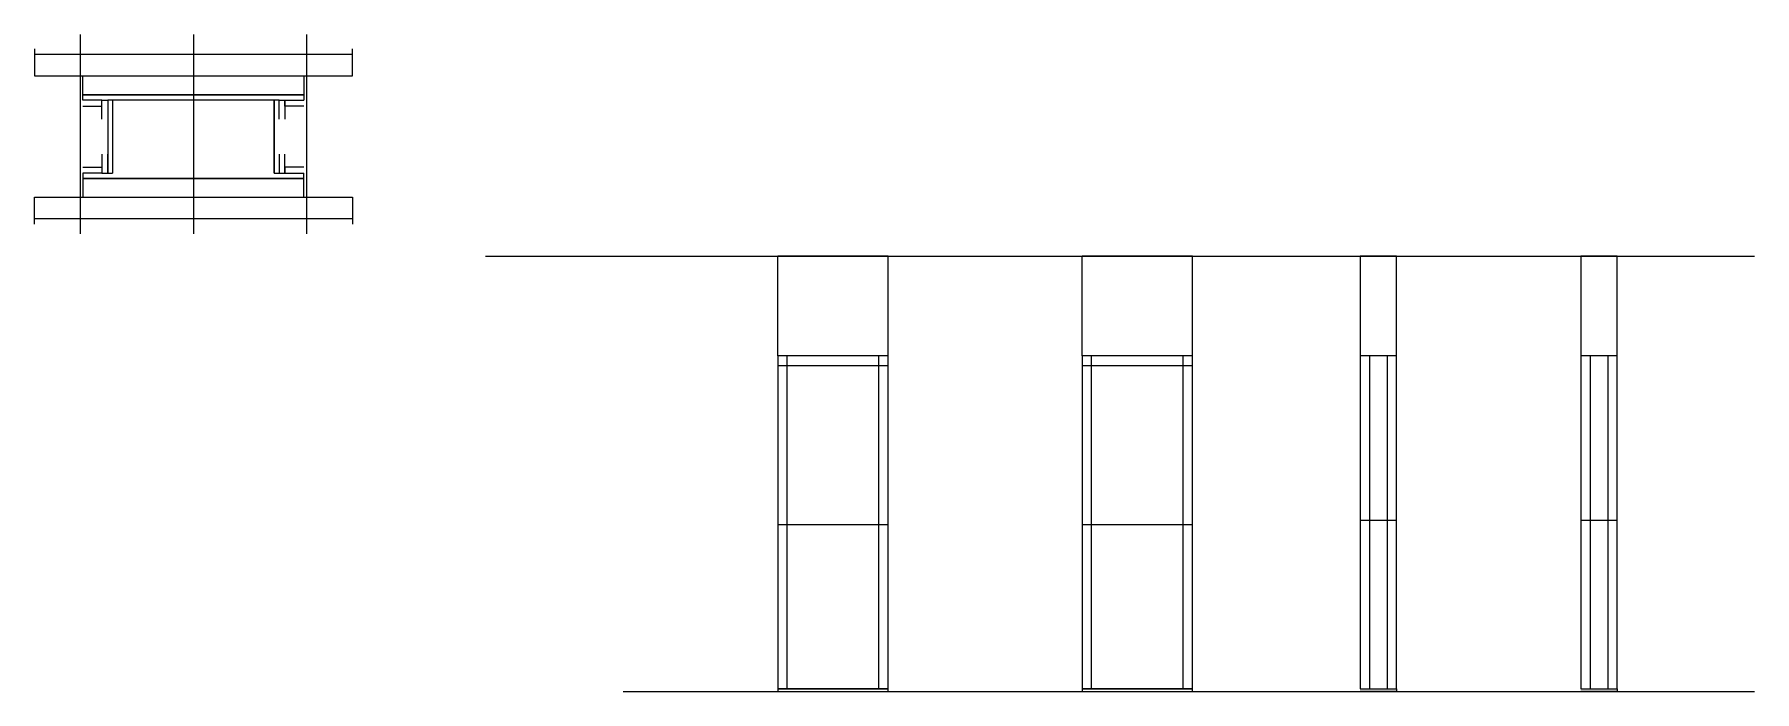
# Model space of a CAD drawing. Header units: metres. Extents: x 1940 to 3217, y 9684 to 10171.
import ezdxf

# ---------------------------------------------------------------- set-up
doc = ezdxf.new("R2010")
doc.units = ezdxf.units.M
for name, color, linetype in [('CHAPA', 7, 'Continuous'), ('COTA', 7, 'Continuous'), ('Hachura', 7, 'Continuous'), ('Madeira', 7, 'Continuous'), ('Nível', 7, 'Continuous'), ('Painéis', 7, 'Continuous'), ('Perfil Metálico', 7, 'Continuous'), ('SARR_2.2x7', 7, 'Continuous'), ('SARRAFO', 7, 'Continuous')]:
    doc.layers.add(name, color=color, linetype=linetype)

msp = doc.modelspace()

# ---------------------------------------------------------------- linework, layer by layer
at = {"layer": 'CHAPA', "color": 7, "lineweight": 25}
for points in [[(1975.9, 10122.4), (1975.9, 10126.4), (2139.9, 10126.4), (2139.9, 10122.4)], [(1975.9, 10122.4), (1975.9, 10126.4), (2139.9, 10126.4), (2139.9, 10122.4)], [(1997.9, 10122.4), (1994.3, 10122.4), (1994.3, 10068.4), (1997.9, 10068.4)], [(1997.9, 10122.4), (1994.3, 10122.4), (1994.3, 10068.4), (1997.9, 10068.4)], [(2121.5, 10122.4), (2117.9, 10122.4), (2117.9, 10068.4), (2121.5, 10068.4)], [(2121.5, 10122.4), (2117.9, 10122.4), (2117.9, 10068.4), (2121.5, 10068.4)], [(1975.9, 10068.4), (1975.9, 10064.4), (2139.9, 10064.4), (2139.9, 10068.4)], [(1975.9, 10068.4), (1975.9, 10064.4), (2139.9, 10064.4), (2139.9, 10068.4)]]:
    msp.add_lwpolyline(points, dxfattribs=at)
at = {"layer": 'COTA', "color": 7, "lineweight": 25}
for p, q in [((2573.6, 10006.7), (2491.6, 10006.7)), ((2491.6, 9932.7), (2491.6, 10006.7)), ((2573.6, 9932.7), (2573.6, 10006.7)), ((2799.5, 10006.7), (2717.5, 10006.7)), ((2717.5, 9932.7), (2717.5, 10006.7)), ((2799.5, 9932.7), (2799.5, 10006.7))]:
    msp.add_line(p, q, dxfattribs=at)
for points in [[(2950.9, 9932.7), (2950.9, 10006.7), (2923.9, 10006.7), (2923.9, 9932.7)], [(3114.7, 9932.7), (3114.7, 10006.7), (3087.7, 10006.7), (3087.7, 9932.7)]]:
    msp.add_lwpolyline(points, dxfattribs=at)
at = {"layer": 'Hachura', "color": 7, "lineweight": 25}
for p, q in [((1973.9, 10171.2), (1973.9, 10023.4)), ((2057.9, 10171.2), (2057.9, 10023.4)), ((2141.9, 10171.2), (2141.9, 10023.4))]:
    msp.add_line(p, q, dxfattribs=at)
at = {"layer": 'Madeira', "color": 7, "lineweight": 25}
for points in [[(2139.9, 10140.4), (2139.9, 10126.4), (1975.9, 10126.4), (1975.9, 10140.4)], [(2139.9, 10050.4), (2139.9, 10064.4), (1975.9, 10064.4), (1975.9, 10050.4)]]:
    msp.add_lwpolyline(points, dxfattribs=at)
at = {"layer": 'Nível', "color": 7, "lineweight": 25}
for p, q in [((2274.7, 10006.7), (3216.7, 10006.7)), ((2376.8, 9683.7), (3216.7, 9683.7))]:
    msp.add_line(p, q, dxfattribs=at)
at = {"layer": 'Painéis', "color": 7, "lineweight": 25}
for p, q in [((2491.6, 9932.7), (2491.6, 9683.7)), ((2573.6, 9932.7), (2491.6, 9932.7)), ((2573.6, 9683.7), (2573.6, 9932.7)), ((2717.5, 9932.7), (2717.5, 9683.7)), ((2799.5, 9932.7), (2717.5, 9932.7)), ((2799.5, 9683.7), (2799.5, 9932.7)), ((2923.9, 9932.7), (2923.9, 9685.7)), ((2950.9, 9932.7), (2923.9, 9932.7)), ((2950.9, 9685.7), (2950.9, 9932.7)), ((3087.7, 9932.7), (3087.7, 9685.7)), ((3114.7, 9932.7), (3087.7, 9932.7)), ((3114.7, 9685.7), (3114.7, 9932.7)), ((2491.6, 9807.7), (2573.6, 9807.7)), ((2717.5, 9807.7), (2799.5, 9807.7)), ((2950.9, 9810.7), (2923.9, 9810.7)), ((3114.7, 9810.7), (3087.7, 9810.7)), ((2491.6, 9685.7), (2573.6, 9685.7)), ((2717.5, 9685.7), (2799.5, 9685.7)), ((2923.9, 9685.7), (2950.9, 9685.7)), ((3087.7, 9685.7), (3114.7, 9685.7))]:
    msp.add_line(p, q, dxfattribs=at)
for points in [[(2117.9, 10068.4), (2117.9, 10122.4), (1997.9, 10122.4), (1997.9, 10068.4)], [(2573.6, 9685.7), (2491.6, 9685.7), (2491.6, 9683.7), (2573.6, 9683.7)], [(2799.5, 9685.7), (2717.5, 9685.7), (2717.5, 9683.7), (2799.5, 9683.7)], [(2923.9, 9685.7), (2950.9, 9685.7), (2950.9, 9683.7), (2923.9, 9683.7)], [(3087.7, 9685.7), (3114.7, 9685.7), (3114.7, 9683.7), (3087.7, 9683.7)]]:
    msp.add_lwpolyline(points, dxfattribs=at)
at = {"layer": 'Perfil Metálico', "color": 7, "lineweight": 25}
for points in [[(1939.9, 10160.4), (1939.9, 10140.4), (2175.9, 10140.4), (2175.9, 10160.4)], [(2175.9, 10144.4), (2175.9, 10156.4), (1939.9, 10156.4), (1939.9, 10144.4)], [(1939.9, 10030.4), (1939.9, 10050.4), (2175.9, 10050.4), (2175.9, 10030.4)], [(2175.9, 10046.4), (2175.9, 10034.4), (1939.9, 10034.4), (1939.9, 10046.4)]]:
    msp.add_lwpolyline(points, dxfattribs=at)
at = {"layer": 'SARR_2.2x7', "color": 7, "lineweight": 25}
for p, q in [((2491.6, 9925.7), (2573.6, 9925.7)), ((2498.6, 9807.7), (2498.6, 9932.7)), ((2498.6, 9932.7), (2498.6, 9932.7)), ((2566.6, 9807.7), (2566.6, 9932.7)), ((2566.6, 9932.7), (2566.6, 9932.7)), ((2717.5, 9925.7), (2799.5, 9925.7)), ((2724.5, 9807.7), (2724.5, 9932.7)), ((2792.5, 9807.7), (2792.5, 9932.7)), ((2930.9, 9932.7), (2930.9, 9685.7)), ((2943.9, 9932.7), (2943.9, 9685.7)), ((3094.7, 9932.7), (3094.7, 9685.7)), ((3107.7, 9932.7), (3107.7, 9685.7)), ((2498.6, 9685.7), (2498.6, 9807.7)), ((2566.6, 9685.7), (2566.6, 9807.7)), ((2724.5, 9685.7), (2724.5, 9807.7)), ((2792.5, 9685.7), (2792.5, 9807.7)), ((2498.6, 9685.7), (2498.6, 9685.7)), ((2566.6, 9685.7), (2566.6, 9685.7)), ((2724.5, 9685.7), (2724.5, 9685.7)), ((2792.5, 9685.7), (2792.5, 9685.7))]:
    msp.add_line(p, q, dxfattribs=at)
at = {"layer": 'SARRAFO', "color": 7, "lineweight": 25}
for points in [[(1975.9, 10118), (1989.9, 10118), (1989.9, 10122.4), (1975.9, 10122.4)], [(1989.9, 10108.4), (1989.9, 10122.4), (1994.3, 10122.4), (1994.3, 10108.4)], [(2121.5, 10108.4), (2121.5, 10122.4), (2125.9, 10122.4), (2125.9, 10108.4)], [(2139.9, 10118), (2125.9, 10118), (2125.9, 10122.4), (2139.9, 10122.4)], [(1989.9, 10082.4), (1989.9, 10068.4), (1994.3, 10068.4), (1994.3, 10082.4)], [(2121.5, 10082.4), (2121.5, 10068.4), (2125.9, 10068.4), (2125.9, 10082.4)], [(1975.9, 10072.8), (1989.9, 10072.8), (1989.9, 10068.4), (1975.9, 10068.4)], [(2139.9, 10072.8), (2125.9, 10072.8), (2125.9, 10068.4), (2139.9, 10068.4)]]:
    msp.add_lwpolyline(points, dxfattribs=at)

doc.saveas('drawing.dxf')
